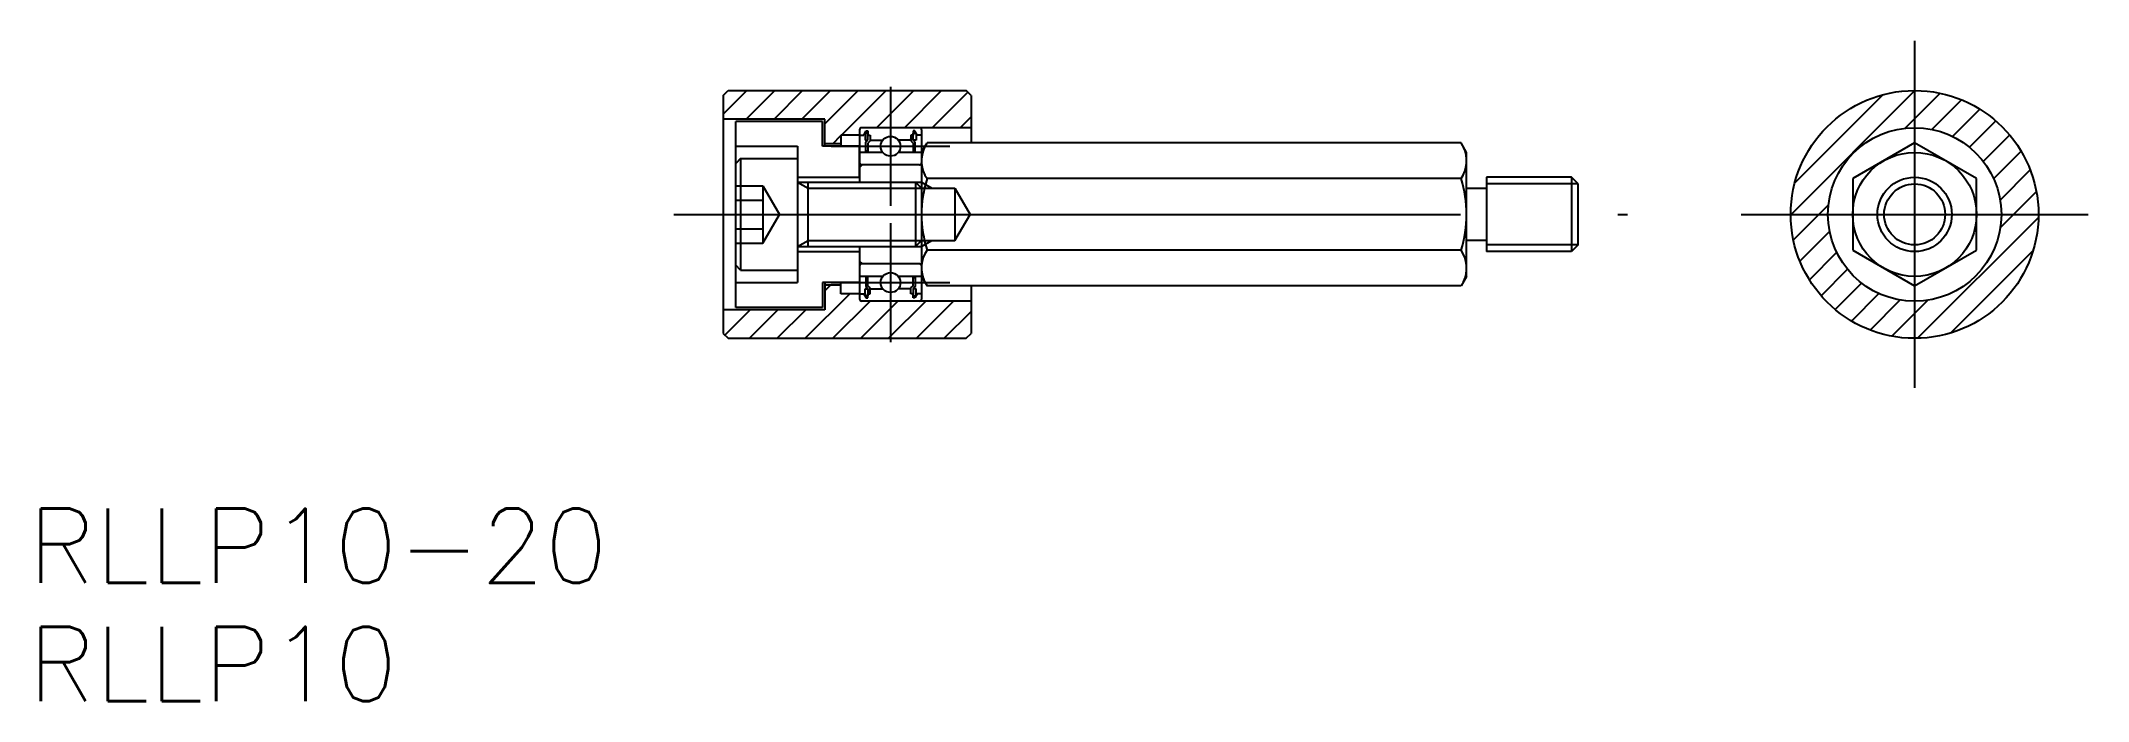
# Model space of a CAD drawing. Extents: x -75.6 to 7, y -19.6 to 7.
import ezdxf

# ---------------------------------------------------------------- set-up
doc = ezdxf.new("R2010")
doc.units = 0
doc.linetypes.add('CENTER', pattern=[50.8, 31.75, -6.35, 6.35, -6.35])
doc.linetypes.add('DASHED', pattern=[19.05, 12.7, -6.35])
doc.layers.get('0').update_dxf_attribs({"linetype": 'CONTINUOUS'})
doc.layers.add('CENTER', color=1, linetype='CENTER')
doc.styles.get("Standard").update_dxf_attribs({"font": 'txt.shx', "height": 3, "bigfont": 'bigfont.shx'})

msp = doc.modelspace()

# ---------------------------------------------------------------- linework, layer by layer
at = {"color": 7, "linetype": 'CONTINUOUS'}
for p, q in [((-48.085, 4.8), (-47.885, 5)), ((-47.885, 5), (-38.285, 5)), ((-38.085, 4.8), (-38.285, 5)), ((-48.085, 4.8), (-48.085, -4.8)), ((-38.085, 4.8), (-38.085, 2.887)), ((-43.985, 3.85), (-48.085, 3.85)), ((-44.085, 3.75), (-47.585, 3.75)), ((-47.585, -3.75), (-47.585, 3.75)), ((-44.085, 2.75), (-44.085, 3.75)), ((-43.985, 2.75), (-43.985, 3.85)), ((-42.585, 3.42), (-42.585, 1.3)), ((-38.085, 3.5), (-42.505, 3.5)), ((-42.415, 3.2), (-42.316, 3.37)), ((-42.316, 3.37), (-42.245, 3.37)), ((-42.245, 3.37), (-42.245, 3.2)), ((-40.353, 3.37), (-40.425, 3.37)), ((-40.425, 3.37), (-40.425, 3.2)), ((-40.255, 3.2), (-40.353, 3.37)), ((-40.098, 3.464), (-40.098, 3.464)), ((-40.085, 3.42), (-40.085, -3.42)), ((-47.585, 2.75), (-45.085, 2.75)), ((-45.085, 2.75), (-45.085, -2.75)), ((-42.585, 2.75), (-44.085, 2.75)), ((-43.335, 2.85), (-43.985, 2.85)), ((-42.585, 3.2), (-43.335, 3.2)), ((-43.335, 3.2), (-43.335, 2.75)), ((-42.585, 3.2), (-42.415, 3.2)), ((-42.585, 1.5), (-42.585, 2.75)), ((-41.647, 2.5), (-42.585, 2.5)), ((-42.365, 3.285), (-42.365, 3)), ((-42.245, 3.285), (-42.365, 3.285)), ((-42.365, 3), (-42.245, 3)), ((-42.33, 2.915), (-42.245, 3)), ((-42.33, 2.55), (-42.33, 2.915)), ((-42.245, 2.55), (-42.33, 2.55)), ((-42.245, 3), (-42.245, 3.285)), ((-42.245, 3.2), (-42.16, 3.2)), ((-42.16, 2.965), (-42.245, 2.88)), ((-42.245, 2.88), (-42.245, 2.55)), ((-42.16, 3.2), (-42.16, 2.965)), ((-42.16, 3.03), (-42.13, 3)), ((-42.13, 3), (-41.647, 3)), ((-40.54, 3), (-41.022, 3)), ((-40.085, 2.5), (-41.022, 2.5)), ((-40.51, 3.03), (-40.54, 3)), ((-40.51, 3.2), (-40.51, 2.965)), ((-40.425, 3.2), (-40.51, 3.2)), ((-40.51, 2.965), (-40.425, 2.88)), ((-40.425, 3.285), (-40.304, 3.285)), ((-40.425, 3), (-40.425, 3.285)), ((-40.34, 2.915), (-40.425, 3)), ((-40.304, 3), (-40.425, 3)), ((-40.425, 2.88), (-40.425, 2.55)), ((-40.425, 2.55), (-40.34, 2.55)), ((-40.34, 2.55), (-40.34, 2.915)), ((-40.304, 3.285), (-40.304, 3)), ((-40.085, 3.2), (-40.255, 3.2)), ((-40.085, 2.5), (-39.861, 2.887)), ((-40.085, 2.5), (-40.085, -2.5)), ((-18.308, 2.887), (-39.861, 2.887)), ((-18.085, 2.5), (-18.308, 2.887)), ((-18.085, -2.5), (-18.085, 2.5)), ((0, 2.887), (-2.5, 1.443)), ((2.5, 1.443), (0, 2.887)), ((-47.385, 2.25), (-47.585, 2.05)), ((-47.385, 2.25), (-47.385, -2.25)), ((-47.385, 2.25), (-45.085, 2.25)), ((-42.585, 1.9), (-42.485, 2)), ((-40.165, 2), (-42.505, 2)), ((-40.085, 1.71), (-40.085, 1.71)), ((-45.085, 1.5), (-42.585, 1.5)), ((-45.085, 1.3), (-40.328, 1.3)), ((-44.663, -1.3), (-44.663, 1.3)), ((-40.328, 1.3), (-40.328, -1.3)), ((-40.085, 1.056), (-40.328, 1.3)), ((-18.308, 1.443), (-39.861, 1.443)), ((-17.283, 1.05), (-18.085, 1.05)), ((-13.855, 1.5), (-17.283, 1.5)), ((-17.283, 1.5), (-17.283, -1.5)), ((-13.585, 1.23), (-13.855, 1.5)), ((-13.855, 1.5), (-13.855, -1.5)), ((-13.585, -1.23), (-13.585, 1.23)), ((-2.5, 1.443), (-2.5, -1.443)), ((2.5, -1.443), (2.5, 1.443)), ((-45.085, -1.3), (-40.328, -1.3)), ((-45.085, -1.5), (-42.585, -1.5)), ((-42.585, -1.3), (-42.585, -3.42)), ((-42.585, -1.5), (-42.585, -2.75)), ((-40.085, -1.057), (-40.328, -1.3)), ((-18.308, -1.443), (-39.861, -1.443)), ((-17.283, -1.05), (-18.085, -1.05)), ((-13.855, -1.5), (-17.283, -1.5)), ((-13.585, -1.23), (-13.855, -1.5)), ((-2.5, -1.443), (0, -2.887)), ((0, -2.887), (2.5, -1.443)), ((-47.385, -2.25), (-47.585, -2.05)), ((-47.385, -2.25), (-45.085, -2.25)), ((-42.585, -1.9), (-42.485, -2)), ((-40.165, -2), (-42.505, -2)), ((-47.585, -2.75), (-45.085, -2.75)), ((-42.585, -2.75), (-44.085, -2.75)), ((-44.085, -2.75), (-44.085, -3.75)), ((-43.985, -2.75), (-43.985, -3.85)), ((-43.335, -2.85), (-43.985, -2.85)), ((-43.335, -3.2), (-43.335, -2.75)), ((-42.585, -3.2), (-43.335, -3.2)), ((-41.647, -2.5), (-42.585, -2.5)), ((-42.585, -3.2), (-42.415, -3.2)), ((-42.415, -3.2), (-42.316, -3.37)), ((-42.365, -3.285), (-42.365, -3)), ((-42.365, -3), (-42.245, -3)), ((-42.245, -3.285), (-42.365, -3.285)), ((-42.245, -2.55), (-42.33, -2.55)), ((-42.33, -2.55), (-42.33, -2.915)), ((-42.33, -2.915), (-42.245, -3)), ((-42.245, -2.88), (-42.245, -2.55)), ((-42.16, -2.965), (-42.245, -2.88)), ((-42.245, -3), (-42.245, -3.285)), ((-42.245, -3.2), (-42.16, -3.2)), ((-42.245, -3.37), (-42.245, -3.2)), ((-42.16, -3.2), (-42.16, -2.965)), ((-42.16, -3.03), (-42.13, -3)), ((-42.13, -3), (-41.647, -3)), ((-40.085, -2.5), (-41.022, -2.5)), ((-40.54, -3), (-41.022, -3)), ((-40.51, -3.03), (-40.54, -3)), ((-40.51, -2.965), (-40.425, -2.88)), ((-40.51, -3.2), (-40.51, -2.965)), ((-40.425, -3.2), (-40.51, -3.2)), ((-40.425, -2.55), (-40.34, -2.55)), ((-40.425, -2.88), (-40.425, -2.55)), ((-40.34, -2.915), (-40.425, -3)), ((-40.425, -3), (-40.425, -3.285)), ((-40.304, -3), (-40.425, -3)), ((-40.425, -3.37), (-40.425, -3.2)), ((-40.425, -3.285), (-40.304, -3.285)), ((-40.255, -3.2), (-40.353, -3.37)), ((-40.34, -2.55), (-40.34, -2.915)), ((-40.304, -3.285), (-40.304, -3)), ((-40.085, -3.2), (-40.255, -3.2)), ((-40.085, -2.5), (-39.861, -2.887)), ((-18.308, -2.887), (-39.861, -2.887)), ((-38.085, -2.887), (-38.085, -4.8)), ((-18.085, -2.5), (-18.308, -2.887)), ((-43.985, -3.85), (-48.085, -3.85)), ((-44.085, -3.75), (-47.585, -3.75)), ((-38.085, -3.5), (-42.505, -3.5)), ((-42.316, -3.37), (-42.245, -3.37)), ((-40.353, -3.37), (-40.425, -3.37)), ((-48.085, -4.8), (-47.885, -5)), ((-38.285, -5), (-38.085, -4.8)), ((-47.885, -5), (-38.285, -5))]:
    msp.add_line(p, q, dxfattribs=at)
at = {"color": 3, "linetype": 'CONTINUOUS'}
for p, q in [((-48.085, 4.046), (-47.13, 5)), ((-47.158, 3.85), (-46.008, 5)), ((-46.035, 3.85), (-44.885, 5)), ((-44.913, 3.85), (-43.763, 5)), ((-43.985, 3.656), (-42.64, 5)), ((-43.318, 3.2), (-41.518, 5)), ((-41.895, 3.5), (-40.395, 5)), ((-40.773, 3.5), (-39.273, 5)), ((-4.984, 0), (0, 4.984)), ((0, 4.984), (0.016, 5)), ((-39.65, 3.5), (-38.217, 4.933)), ((-4.836, 1.271), (-1.271, 4.836)), ((0, 3.862), (1.031, 4.893)), ((0.692, 3.431), (1.89, 4.629)), ((1.531, 3.147), (2.634, 4.25)), ((-38.528, 3.5), (-38.085, 3.943)), ((-0.383, 3.479), (0, 3.862)), ((2.216, 2.709), (3.28, 3.774)), ((-43.668, 2.85), (-43.335, 3.183)), ((2.769, 2.141), (3.836, 3.207)), ((3.19, 1.439), (4.301, 2.55)), ((3.452, 0.578), (4.667, 1.794)), ((-45.085, 1.3), (-44.663, 1.056)), ((-44.663, 1.056), (-40.085, 1.056)), ((-40.328, 1.3), (-40.085, 1.3)), ((-13.585, 1.23), (-17.283, 1.23)), ((3.996, 0), (4.915, 0.919)), ((-5, -0.016), (-4.984, 0)), ((-4.893, -1.031), (-3.862, 0)), ((-3.862, 0), (-3.479, 0.383)), ((3.458, -0.538), (3.996, 0)), ((-4.629, -1.89), (-3.431, -0.692)), ((0.12, -4.999), (4.999, -0.12)), ((-45.085, -1.3), (-44.663, -1.057)), ((-44.663, -1.057), (-40.085, -1.057)), ((-40.328, -1.3), (-40.085, -1.3)), ((-13.585, -1.23), (-17.283, -1.23)), ((-4.25, -2.634), (-3.147, -1.531)), ((1.459, -4.782), (4.782, -1.459)), ((-3.774, -3.28), (-2.709, -2.216)), ((-44.783, -5), (-42.983, -3.2)), ((-43.985, -3.079), (-43.755, -2.85)), ((-3.207, -3.836), (-2.141, -2.769)), ((-2.55, -4.301), (-1.439, -3.19)), ((-48.017, -4.867), (-47, -3.85)), ((-47.028, -5), (-45.878, -3.85)), ((-45.905, -5), (-44.755, -3.85)), ((-43.66, -5), (-42.16, -3.5)), ((-42.537, -5), (-41.037, -3.5)), ((-41.415, -5), (-39.915, -3.5)), ((-40.292, -5), (-38.792, -3.5)), ((-39.17, -5), (-38.085, -3.915)), ((-1.794, -4.667), (-0.578, -3.452)), ((-0.919, -4.915), (0, -3.996)), ((0, -3.996), (0.538, -3.458))]:
    msp.add_line(p, q, dxfattribs=at)
at = {"color": 3, "linetype": 'DASHED'}
for p, q in [((-47.585, 1.155), (-46.485, 1.155)), ((-46.485, 1.155), (-45.818, 0)), ((-46.485, 1.155), (-46.485, -1.155)), ((-40.085, 1.3), (-39.663, 1.056)), ((-40.085, 1.3), (-40.085, -1.3)), ((-40.085, 1.056), (-38.735, 1.056)), ((-38.735, 1.056), (-38.735, -1.057)), ((-38.735, 1.056), (-38.125, 0)), ((-47.585, 0.577), (-46.485, 0.577)), ((-47.585, -0.577), (-46.485, -0.577)), ((-46.485, -1.155), (-45.818, 0)), ((-38.735, -1.057), (-38.125, 0)), ((-47.585, -1.155), (-46.485, -1.155)), ((-40.085, -1.057), (-38.735, -1.057)), ((-40.085, -1.3), (-39.663, -1.057))]:
    msp.add_line(p, q, dxfattribs=at)
msp.add_line((-40.085, 0), (-40.084, 0))
at = {"color": 7, "linetype": 'CONTINUOUS'}
for centre, radius in [((0, 0), 5), ((0, 0), 3.5), ((-41.335, 2.75), 0.4), ((0, 0), 2.5), ((0, 0), 1.5), ((-41.335, -2.75), 0.4)]:
    msp.add_circle(centre, radius, dxfattribs=at)
at = {"color": 3, "linetype": 'CONTINUOUS'}
msp.add_circle((0, 0), 1.23, dxfattribs=at)
at = {"color": 7, "linetype": 'CONTINUOUS'}
for centre, radius, start, end in [((-42.505, 3.42), 0.08, 90, 180), ((-40.165, 3.42), 0.08, 0, 90), ((-38.807, 2.165), 1.278, 154.38425, 214.38425), ((-19.362, 2.165), 1.278, 325.61575, 25.61575), ((-42.505, 2.08), 0.08, 180, 270), ((-40.165, 2.08), 0.08, 270, 0), ((-35.308, 0), 4.777, 162.41205, 197.58795), ((-22.861, 0), 4.777, 342.41205, 17.58795), ((-38.807, -2.165), 1.278, 145.61575, 205.61575), ((-19.362, -2.165), 1.278, 334.38425, 34.38425), ((-42.505, -2.08), 0.08, 90, 180), ((-40.165, -2.08), 0.08, 0, 90), ((-42.505, -3.42), 0.08, 180, 270), ((-40.165, -3.42), 0.08, 270, 0)]:
    msp.add_arc(centre, radius, start, end, dxfattribs=at)
at = {"layer": 'CENTER', "color": 1, "linetype": 'CENTER'}
for p, q in [((0, 7), (0, -7)), ((-41.335, 5.15), (-41.335, 0.35)), ((-43.735, 2.75), (-38.935, 2.75)), ((-50.085, 0), (-11.585, 0)), ((-7, 0), (7, 0)), ((-41.335, -0.35), (-41.335, -5.15)), ((-43.735, -2.75), (-38.935, -2.75))]:
    msp.add_line(p, q, dxfattribs=at)

# ---------------------------------------------------------------- texts
at = {"color": 7, "linetype": 'CONTINUOUS'}
for s, p in [('RLLP10-20', (-76.141, -14.872)), ('RLLP10', (-76.141, -19.637))]:
    msp.add_text(s, height=3, dxfattribs=at).set_placement(p)

doc.saveas('drawing.dxf')
